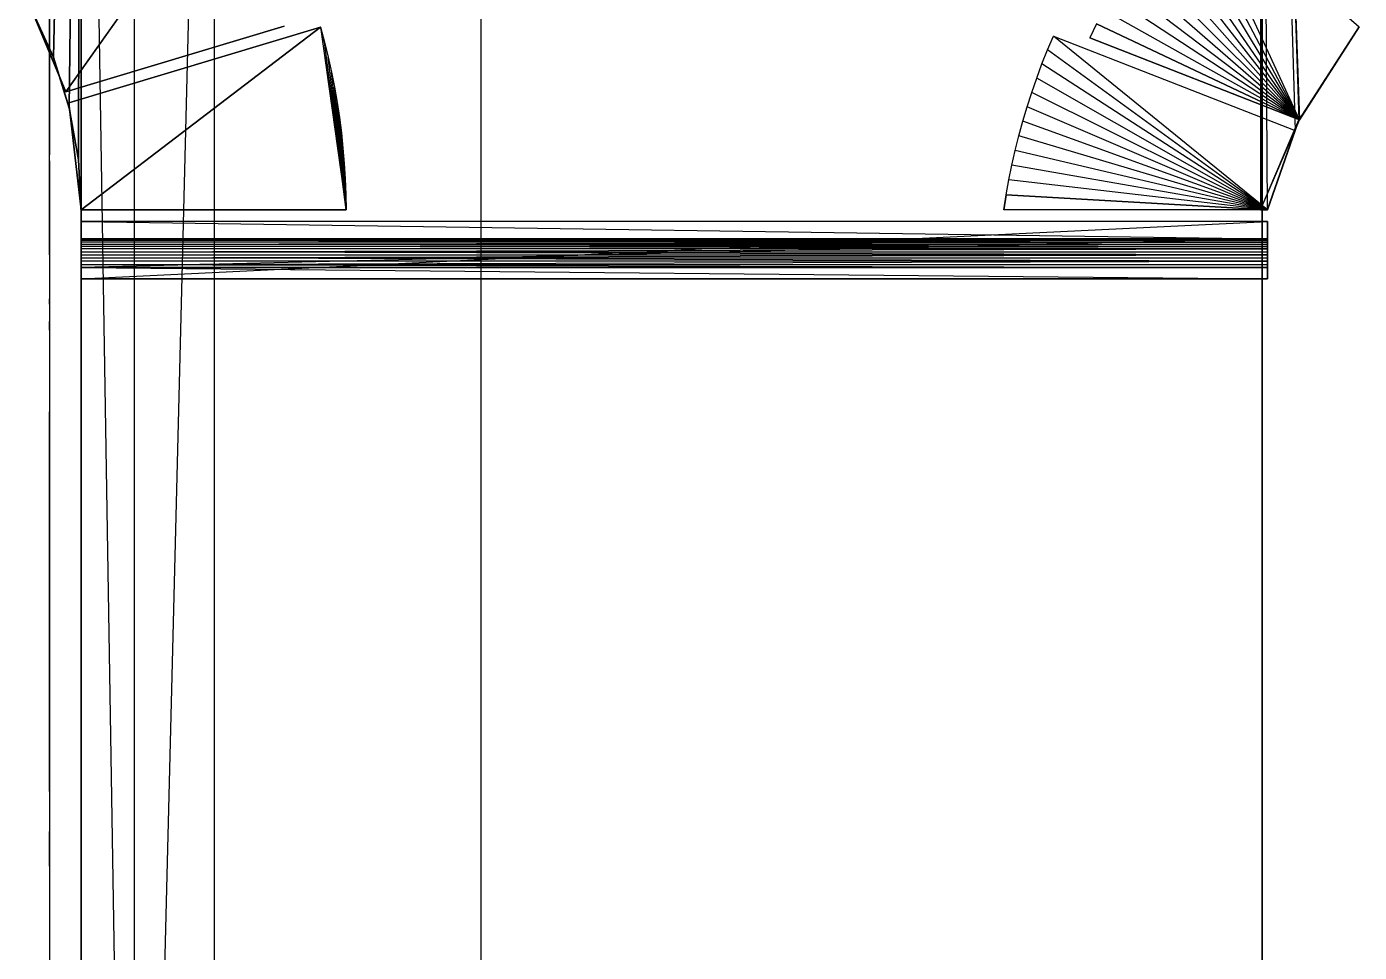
# Model space of a CAD drawing. Extents: x -41 to 47, y -35.8 to 51.3.
# Drawn here: x 0.239 to 2.554, y 42.641 to 44.248 of the extents above; entities that cross this region are included whole.
import ezdxf

# ---------------------------------------------------------------- set-up
doc = ezdxf.new("R2010")
doc.units = 0
doc.header["$MEASUREMENT"] = 0
doc.layers.add('PYDXF', color=8, linetype='CONTINUOUS')

msp = doc.modelspace()

# ---------------------------------------------------------------- linework, layer by layer
at = {"layer": 'PYDXF'}
for p, q in [((0.333, 46.0954), (0.2848, 44.1951)), ((0.3337, 46.0954), (0.2854, 44.1951)), ((0.333, 46.0954), (0.3122, 44.1074)), ((0.3337, 46.0954), (0.3129, 44.1074)), ((0.333, 46.0954), (0.3284, 44.0171)), ((0.3337, 46.0954), (0.329, 44.0171)), ((0.333, 46.0954), (0.333, 43.9254)), ((0.333, 46.0954), (0.3337, 43.9254)), ((0.3337, 46.0954), (0.3337, 43.9254)), ((0.3338, 40.4954), (0.3338, 46.0954)), ((0.3338, 46.0954), (0.3338, 40.4954)), ((0.3338, 46.0954), (0.4261, 40.4954)), ((0.4261, 40.4954), (0.4261, 46.0954)), ((0.5648, 46.0954), (0.4261, 40.4954)), ((0.5648, 46.0954), (0.5648, 40.4954)), ((1.0277, 46.0954), (1.0277, 40.4954)), ((2.3826, 43.9302), (2.3819, 46.0954)), ((2.3819, 46.0954), (2.3819, 43.9302)), ((2.3819, 46.0954), (2.4488, 44.0862)), ((2.3826, 46.0954), (2.3826, 43.9302)), ((2.394, 43.9302), (2.3826, 46.0954)), ((2.3826, 46.0954), (2.4495, 44.0862)), ((2.3826, 46.0954), (2.4422, 44.0676)), ((2.3851, 40.4954), (2.3851, 46.0954)), ((2.3851, 46.0954), (2.3851, 40.4954)), ((0.5708, 44.5082), (0.307, 44.1352)), ((0.3071, 44.1352), (0.5708, 44.5082)), ((2.4495, 44.0862), (2.2587, 44.5032)), ((2.2587, 44.5032), (2.5537, 44.2482)), ((0.2784, 44.2057), (0.2784, 44.4706)), ((0.2784, 44.4706), (0.2784, 44.2125)), ((2.4495, 44.0862), (2.2414, 44.4823)), ((2.4495, 44.0862), (2.2246, 44.461)), ((2.4495, 44.0862), (2.2083, 44.4393)), ((2.4495, 44.0862), (2.1926, 44.4172)), ((2.4495, 44.0862), (2.1773, 44.3948)), ((2.4495, 44.0862), (2.1626, 44.372)), ((2.4495, 44.0862), (2.1484, 44.3489)), ((2.4495, 44.0862), (2.1347, 44.3254)), ((0.307, 44.1352), (0.2388, 44.2989)), ((0.2389, 44.2989), (0.3071, 44.1352)), ((2.4495, 44.0862), (2.1216, 44.3017)), ((0.2465, 44.2785), (0.2848, 44.1951)), ((0.2471, 44.2785), (0.2854, 44.1951)), ((0.2471, 44.2785), (0.2848, 44.1951)), ((2.4495, 44.0862), (2.109, 44.2776)), ((0.2784, 44.2125), (0.2784, 44.2537)), ((0.307, 44.1352), (0.686, 44.2491)), ((0.686, 44.2491), (0.3071, 44.1352)), ((0.749, 44.2471), (0.3121, 44.1159)), ((0.3121, 44.1159), (0.7491, 44.2471)), ((0.749, 44.2471), (0.3336, 43.9302)), ((0.3337, 43.9302), (0.7491, 44.2471)), ((0.749, 44.2471), (0.7936, 43.9302)), ((0.749, 44.2471), (0.756, 44.2213)), ((0.756, 44.2213), (0.7491, 44.2471)), ((2.097, 44.2533), (2.0856, 44.2287)), ((2.097, 44.2533), (2.4495, 44.0862)), ((2.4495, 44.0862), (2.0971, 44.2533)), ((2.5531, 44.2482), (2.4488, 44.0862)), ((2.4495, 44.0862), (2.5537, 44.2482)), ((2.5537, 44.2482), (2.4495, 44.0862)), ((2.5531, 44.2482), (2.4495, 44.0862)), ((0.756, 44.2213), (0.7624, 44.1953)), ((0.7936, 43.9302), (0.756, 44.2213)), ((2.0122, 44.2078), (2.0224, 44.232)), ((2.394, 43.9302), (2.0224, 44.232)), ((2.0224, 44.232), (2.4421, 44.0676)), ((2.4495, 44.0862), (2.0856, 44.2287)), ((2.0856, 44.2287), (2.4495, 44.0862)), ((0.2784, 44.1855), (0.2784, 44.2125)), ((0.2784, 44.2125), (0.2784, 44.2057)), ((0.2784, 44.2057), (0.2784, 44.1922)), ((0.2784, 44.1922), (0.2784, 44.1855)), ((0.2784, 44.0154), (0.2784, 44.1922)), ((0.2848, 44.1951), (0.3122, 44.1074)), ((0.2848, 44.1951), (0.2854, 44.1951)), ((0.2854, 44.1951), (0.3129, 44.1074)), ((0.2854, 44.1951), (0.3122, 44.1074)), ((0.7624, 44.1953), (0.7682, 44.1692)), ((0.7936, 43.9302), (0.7624, 44.1953)), ((2.0025, 44.1835), (2.0122, 44.2078)), ((2.394, 43.9302), (2.0121, 44.2078)), ((0.2784, 44.0254), (0.2784, 44.1855)), ((0.2784, 44.1855), (0.2784, 44.0254)), ((0.7682, 44.1692), (0.7734, 44.143)), ((0.7936, 43.9302), (0.7682, 44.1692)), ((1.9933, 44.1589), (2.0025, 44.1835)), ((2.394, 43.9302), (2.0024, 44.1835)), ((1.9847, 44.1341), (1.9933, 44.1589)), ((2.394, 43.9302), (1.9933, 44.1589)), ((0.7936, 43.9302), (0.7734, 44.143)), ((0.7734, 44.143), (0.778, 44.1166)), ((1.9766, 44.1091), (1.9847, 44.1341)), ((2.394, 43.9302), (1.9847, 44.1341)), ((0.3336, 43.9302), (0.3121, 44.1159)), ((0.3122, 44.1159), (0.3337, 43.9302)), ((0.3122, 44.1074), (0.3284, 44.0171)), ((0.3122, 44.1074), (0.3129, 44.1074)), ((0.3129, 44.1074), (0.329, 44.0171)), ((0.3129, 44.1074), (0.3284, 44.0171)), ((0.7936, 43.9302), (0.778, 44.1166)), ((0.778, 44.1166), (0.782, 44.0902)), ((1.9692, 44.084), (1.9766, 44.1091)), ((2.394, 43.9302), (1.9766, 44.1091)), ((0.7936, 43.9302), (0.782, 44.0902)), ((0.7821, 44.0902), (0.7855, 44.0637)), ((1.9622, 44.0587), (1.9692, 44.084)), ((2.394, 43.9302), (1.9691, 44.084)), ((2.3819, 43.9302), (2.4488, 44.0862)), ((2.4488, 44.0862), (2.4415, 44.0676)), ((2.4422, 44.0676), (2.4495, 44.0862)), ((2.4488, 44.0862), (2.4422, 44.0676)), ((2.4495, 44.0862), (2.4488, 44.0862)), ((0.7855, 44.0637), (0.7883, 44.0371)), ((0.7936, 43.9302), (0.7855, 44.0637)), ((1.9558, 44.0333), (1.9622, 44.0587)), ((2.394, 43.9302), (1.9622, 44.0587)), ((2.3819, 43.9302), (2.4415, 44.0676)), ((2.4415, 44.0676), (2.3934, 43.9302)), ((2.394, 43.9302), (2.4421, 44.0676)), ((2.4421, 44.0676), (2.394, 43.9302)), ((2.4415, 44.0676), (2.394, 43.9302)), ((2.4422, 44.0676), (2.4415, 44.0676)), ((0.7883, 44.0371), (0.7905, 44.0104)), ((0.7936, 43.9302), (0.7883, 44.0371)), ((1.95, 44.0077), (1.9558, 44.0333)), ((2.394, 43.9302), (1.9558, 44.0333)), ((0.2784, 43.9254), (0.2784, 44.0254)), ((0.2784, 44.0154), (0.2784, 44.0254)), ((0.2784, 44.0154), (0.2784, 43.9254)), ((0.2784, 43.9254), (0.2784, 44.0154)), ((0.3284, 44.0171), (0.333, 43.9254)), ((0.3284, 44.0171), (0.329, 44.0171)), ((0.329, 44.0171), (0.3337, 43.9254)), ((0.329, 44.0171), (0.333, 43.9254)), ((0.7905, 44.0104), (0.7921, 43.9837)), ((0.7936, 43.9302), (0.7905, 44.0104)), ((1.9448, 43.982), (1.95, 44.0077)), ((2.394, 43.9302), (1.95, 44.0077)), ((0.7921, 43.9837), (0.7931, 43.957)), ((0.7936, 43.9302), (0.7921, 43.9837)), ((1.9402, 43.9562), (1.9448, 43.982)), ((2.394, 43.9302), (1.9448, 43.982)), ((0.7936, 43.9302), (0.7931, 43.957)), ((0.7932, 43.957), (0.7936, 43.9302)), ((1.9401, 43.9562), (1.9361, 43.9302)), ((1.9361, 43.9302), (1.9401, 43.9562)), ((1.9401, 43.9562), (2.394, 43.9302)), ((2.394, 43.9302), (1.9402, 43.9562)), ((0.2784, 43.8654), (0.2784, 43.9254)), ((0.2784, 43.9254), (0.2784, 43.852)), ((0.2784, 43.9254), (0.2784, 43.8873)), ((0.2784, 43.9254), (0.2784, 43.8616)), ((0.2784, 43.9254), (0.2784, 43.9029)), ((0.2784, 43.9254), (0.2785, 43.9081)), ((0.2784, 43.9254), (0.2784, 43.8656)), ((0.2784, 43.9254), (0.2784, 43.8643)), ((0.2784, 43.9254), (0.2784, 43.8793)), ((0.2784, 43.9254), (0.2784, 43.893)), ((0.2784, 43.9254), (0.2784, 43.9044)), ((0.2784, 43.9254), (0.2784, 43.8578)), ((0.2784, 43.9254), (0.2784, 43.8995)), ((0.2784, 43.9254), (0.2785, 43.9113)), ((0.2784, 43.9254), (0.2784, 43.8769)), ((0.2784, 43.9254), (0.2785, 43.9055)), ((0.2784, 43.9254), (0.2784, 43.8912)), ((0.2784, 43.9254), (0.2784, 43.904)), ((0.2784, 43.9254), (0.2784, 43.8566)), ((0.2784, 43.9254), (0.2784, 43.898)), ((0.2784, 43.9254), (0.2785, 43.9102)), ((0.2784, 43.9254), (0.2784, 43.8761)), ((0.2784, 43.9254), (0.2784, 43.9049)), ((0.2784, 43.9254), (0.2784, 43.8542)), ((0.2785, 43.9125), (0.2784, 43.9254)), ((0.2784, 43.9254), (0.2784, 43.8965)), ((0.2784, 43.9254), (0.2784, 43.8654)), ((0.2784, 43.9254), (0.2784, 43.881)), ((0.2784, 43.9254), (0.2784, 43.8604)), ((0.2784, 43.9254), (0.2784, 43.9019)), ((0.2784, 43.9254), (0.2784, 43.8785)), ((0.2784, 43.9254), (0.2785, 43.9071)), ((0.2784, 43.9254), (0.2784, 43.8948)), ((0.2784, 43.9254), (0.2784, 43.8801)), ((0.2784, 43.9254), (0.2784, 43.8591)), ((0.2784, 43.8819), (0.2784, 43.9254)), ((0.2784, 43.9254), (0.2784, 43.9008)), ((0.2784, 43.9254), (0.2784, 43.8777)), ((0.2784, 43.9254), (0.2785, 43.9063)), ((0.2784, 43.8854), (0.2784, 43.9254)), ((0.2784, 43.9254), (0.2784, 43.8754)), ((0.2784, 43.9254), (0.2784, 43.8531)), ((0.2784, 43.9254), (0.2784, 43.8893)), ((0.2784, 43.9254), (0.2784, 43.8629)), ((0.2784, 43.9254), (0.2784, 43.9037)), ((0.2784, 43.9254), (0.2784, 43.8554)), ((0.2784, 43.9254), (0.2785, 43.9091)), ((0.2785, 43.9254), (0.2785, 43.9125)), ((0.2785, 43.9254), (0.2785, 43.9137)), ((0.2785, 43.9125), (0.2785, 43.9137)), ((0.3337, 43.9254), (0.333, 43.9254)), ((0.3336, 43.9302), (0.7936, 43.9302)), ((0.7936, 43.9302), (0.3337, 43.9302)), ((2.394, 43.9302), (1.9361, 43.9302)), ((2.3826, 43.9302), (2.3819, 43.9302)), ((2.3819, 43.9302), (2.3934, 43.9302)), ((2.394, 43.9302), (2.3819, 43.9302)), ((2.394, 43.9302), (2.3826, 43.9302)), ((2.394, 43.9302), (2.3934, 43.9302)), ((0.2784, 43.9049), (0.2784, 43.9044)), ((0.2784, 43.9044), (0.2784, 43.904)), ((0.2784, 43.904), (0.2784, 43.9037)), ((0.2784, 43.9037), (0.2784, 43.9029)), ((0.2784, 43.9029), (0.2784, 43.9019)), ((0.2784, 43.9019), (0.2784, 43.9008)), ((0.2784, 43.9008), (0.2784, 43.8995)), ((0.2784, 43.8995), (0.2784, 43.898)), ((0.2784, 43.898), (0.2784, 43.8965)), ((0.2784, 43.8965), (0.2784, 43.8948)), ((0.2784, 43.8948), (0.2784, 43.893)), ((0.2784, 43.893), (0.2784, 43.8912)), ((0.2784, 43.8912), (0.2784, 43.8893)), ((0.2785, 43.9125), (0.2785, 43.9113)), ((0.2785, 43.9113), (0.2785, 43.9102)), ((0.2785, 43.9102), (0.2785, 43.9091)), ((0.2785, 43.9091), (0.2785, 43.9081)), ((0.2785, 43.9081), (0.2785, 43.9071)), ((0.2785, 43.9071), (0.2785, 43.9063)), ((0.2785, 43.9063), (0.2785, 43.9055)), ((0.2785, 43.9055), (0.2784, 43.9049)), ((0.3337, 43.91), (0.3337, 43.83)), ((0.3337, 43.91), (0.3337, 43.81)), ((0.3337, 43.91), (0.3337, 43.88)), ((0.3337, 43.88), (0.3337, 43.91)), ((2.394, 43.91), (0.3337, 43.91)), ((0.3337, 43.91), (2.394, 43.88)), ((0.3337, 43.81), (2.394, 43.91)), ((2.394, 43.91), (2.394, 43.83)), ((2.394, 43.91), (2.394, 43.81)), ((2.394, 43.88), (2.394, 43.91)), ((2.394, 43.91), (2.394, 43.88)), ((0.2784, 43.8893), (0.2784, 43.8873)), ((0.2784, 43.8854), (0.2784, 43.8873)), ((0.2784, 43.8854), (0.2784, 43.8819)), ((0.2784, 43.8827), (0.2784, 43.8854)), ((0.2784, 43.8845), (0.2784, 43.8854)), ((0.2784, 43.8845), (0.2784, 43.8836)), ((0.2784, 43.8845), (0.2784, 43.8827)), ((0.2784, 43.8827), (0.2784, 43.8836)), ((0.2784, 43.8827), (0.2784, 43.8819)), ((0.2784, 43.8819), (0.2784, 43.881)), ((0.2784, 43.881), (0.2784, 43.8801)), ((0.2784, 43.8801), (0.2784, 43.8793)), ((0.2784, 43.8793), (0.2784, 43.8785)), ((0.2784, 43.8785), (0.2784, 43.8777)), ((0.2784, 43.8777), (0.2784, 43.8769)), ((0.2784, 43.8769), (0.2784, 43.8761)), ((0.2784, 43.8761), (0.2784, 43.8754)), ((0.2784, 43.8754), (0.2784, 43.8656)), ((0.2784, 43.8654), (0.2784, 43.8754)), ((2.394, 43.88), (0.3337, 43.88)), ((0.3337, 43.88), (2.394, 43.88)), ((0.3337, 43.83), (0.3337, 43.88)), ((0.3337, 43.88), (0.3337, 43.8706)), ((0.3337, 43.88), (0.3337, 43.852)), ((0.3337, 43.88), (0.3337, 43.8666)), ((0.3337, 43.8787), (0.3337, 43.88)), ((0.3337, 43.88), (0.3337, 43.8354)), ((0.3337, 43.88), (0.3337, 43.8465)), ((0.3337, 43.88), (0.3337, 43.8572)), ((2.394, 43.88), (0.3337, 43.83)), ((0.3337, 43.88), (0.3337, 43.874)), ((0.3337, 43.8787), (2.394, 43.88)), ((0.3337, 43.88), (0.3337, 43.841)), ((0.3337, 43.88), (0.3337, 43.8621)), ((0.3337, 43.88), (0.3337, 43.8767)), ((0.3337, 43.8787), (2.394, 43.8787)), ((2.394, 43.8787), (0.3337, 43.8767)), ((0.3337, 43.8767), (0.3337, 43.8787)), ((0.3337, 43.874), (0.3337, 43.8767)), ((2.394, 43.8767), (0.3337, 43.8767)), ((2.394, 43.8767), (0.3337, 43.874)), ((0.3337, 43.8706), (0.3337, 43.874)), ((2.394, 43.874), (0.3337, 43.874)), ((0.3337, 43.8706), (2.394, 43.874)), ((0.3337, 43.8666), (0.3337, 43.8706)), ((2.394, 43.8666), (0.3337, 43.8706)), ((0.3337, 43.8706), (2.394, 43.8706)), ((2.394, 43.88), (2.394, 43.8354)), ((2.394, 43.88), (2.394, 43.8666)), ((2.394, 43.88), (2.394, 43.83)), ((2.394, 43.88), (2.394, 43.8706)), ((2.394, 43.88), (2.394, 43.852)), ((2.394, 43.88), (2.394, 43.8767)), ((2.394, 43.88), (2.394, 43.841)), ((2.394, 43.88), (2.394, 43.8621)), ((2.394, 43.88), (2.394, 43.8572)), ((2.394, 43.88), (2.394, 43.874)), ((2.394, 43.88), (2.394, 43.8787)), ((2.394, 43.88), (2.394, 43.8465)), ((2.394, 43.8787), (2.394, 43.8767)), ((2.394, 43.874), (2.394, 43.8767)), ((2.394, 43.8706), (2.394, 43.874)), ((2.394, 43.8666), (2.394, 43.8706)), ((0.2784, 43.8656), (0.2784, 43.8654)), ((0.2784, 43.8654), (0.2784, 43.8643)), ((0.2784, 43.852), (0.2784, 43.8654)), ((0.2784, 43.8654), (0.2784, 43.8509)), ((0.2784, 43.8654), (0.2784, 43.7754)), ((0.2784, 43.8643), (0.2784, 43.8629)), ((0.2784, 43.8629), (0.2784, 43.8616)), ((0.2784, 43.8616), (0.2784, 43.8604)), ((0.2784, 43.8604), (0.2784, 43.8591)), ((0.2784, 43.8591), (0.2784, 43.8578)), ((0.2784, 43.8578), (0.2784, 43.8566)), ((0.2784, 43.8566), (0.2784, 43.8554)), ((0.2784, 43.8554), (0.2784, 43.8542)), ((0.2784, 43.8542), (0.2784, 43.8531)), ((0.2784, 43.8531), (0.2784, 43.852)), ((0.2784, 43.852), (0.2784, 43.8509)), ((0.2784, 43.8509), (0.2784, 43.7754)), ((0.3337, 43.8621), (0.3337, 43.8666)), ((0.3337, 43.8621), (2.394, 43.8666)), ((2.394, 43.8666), (0.3337, 43.8666)), ((0.3337, 43.8572), (0.3337, 43.8621)), ((2.394, 43.8621), (0.3337, 43.8621)), ((0.3337, 43.8572), (2.394, 43.8621)), ((0.3337, 43.852), (0.3337, 43.8572)), ((0.3337, 43.8572), (2.394, 43.8572)), ((2.394, 43.852), (0.3337, 43.8572)), ((0.3337, 43.8465), (0.3337, 43.852)), ((0.3337, 43.8465), (2.394, 43.852)), ((0.3337, 43.852), (2.394, 43.852)), ((0.3337, 43.841), (0.3337, 43.8465)), ((0.3337, 43.8465), (2.394, 43.8465)), ((2.394, 43.841), (0.3337, 43.8465)), ((2.394, 43.8621), (2.394, 43.8666)), ((2.394, 43.8572), (2.394, 43.8621)), ((2.394, 43.852), (2.394, 43.8572)), ((2.394, 43.8465), (2.394, 43.852)), ((2.394, 43.841), (2.394, 43.8465)), ((0.3337, 43.8354), (0.3337, 43.841)), ((2.394, 43.841), (0.3337, 43.841)), ((0.3337, 43.8354), (2.394, 43.841)), ((0.3337, 43.8354), (0.3337, 43.83)), ((0.3337, 43.8354), (2.394, 43.8354)), ((0.3337, 43.8354), (2.394, 43.83)), ((0.3337, 43.81), (0.3337, 43.83)), ((2.394, 43.83), (0.3337, 43.83)), ((0.3337, 43.83), (2.394, 43.81)), ((0.3337, 43.83), (2.394, 43.83)), ((2.394, 43.8354), (2.394, 43.841)), ((2.394, 43.8354), (2.394, 43.83)), ((2.394, 43.83), (2.394, 43.8354)), ((2.394, 43.81), (2.394, 43.83)), ((0.3337, 43.81), (2.394, 43.81)), ((2.394, 43.81), (0.3337, 43.81)), ((0.2784, 43.7811), (0.2784, 43.7661)), ((0.2784, 43.7754), (0.2784, 42.9201)), ((0.2784, 43.7661), (0.2784, 43.7754)), ((0.2784, 43.7754), (0.2784, 43.7211)), ((0.2784, 43.7754), (0.2784, 43.7661)), ((0.2784, 43.7661), (0.2784, 43.5793)), ((0.2784, 43.7661), (0.2784, 43.7361)), ((0.2784, 43.7348), (0.2784, 43.7361)), ((0.2784, 43.7335), (0.2784, 43.7348)), ((0.2784, 43.7322), (0.2784, 43.7335)), ((0.2784, 43.7309), (0.2784, 43.7322)), ((0.2784, 43.7296), (0.2784, 43.7309)), ((0.2784, 43.7284), (0.2784, 43.7296)), ((0.2784, 43.7271), (0.2784, 43.7284)), ((0.2784, 43.7259), (0.2784, 43.7271)), ((0.2784, 43.7247), (0.2784, 43.7259)), ((0.2784, 43.7235), (0.2784, 43.7247)), ((0.2784, 43.7223), (0.2784, 43.7235)), ((0.2784, 43.7211), (0.2784, 43.7223)), ((0.2784, 43.7211), (0.2784, 43.5793)), ((0.2784, 42.9201), (0.2784, 43.5793)), ((0.2784, 43.5793), (0.2784, 42.9201)), ((0.2784, 42.9201), (0.2784, 42.7954)), ((0.2784, 42.9201), (0.2784, 42.8054)), ((0.2784, 42.9201), (0.2784, 42.8504)), ((0.2784, 42.8492), (0.2784, 42.8504)), ((0.2784, 42.8504), (0.2784, 42.7954)), ((0.2784, 42.848), (0.2784, 42.8492)), ((0.2784, 42.8468), (0.2784, 42.848)), ((0.2784, 42.8456), (0.2784, 42.8468)), ((0.2784, 42.8444), (0.2784, 42.8456)), ((0.2784, 42.8431), (0.2784, 42.8444)), ((0.2784, 42.8419), (0.2784, 42.8431)), ((0.2784, 42.8406), (0.2784, 42.8419)), ((0.2784, 42.8393), (0.2784, 42.8406)), ((0.2784, 42.838), (0.2784, 42.8393)), ((0.2784, 42.8367), (0.2784, 42.838)), ((0.2784, 42.8354), (0.2784, 42.8367)), ((0.2784, 42.8054), (0.2784, 42.8354)), ((0.2784, 42.8054), (0.2784, 42.7904)), ((0.2784, 42.7904), (0.2784, 42.8054)), ((0.2784, 42.7954), (0.2784, 42.8054)), ((0.2784, 42.7954), (0.2784, 42.7054)), ((0.2784, 42.7954), (0.2784, 42.7056)), ((0.2784, 42.7056), (0.2784, 42.7032)), ((0.2784, 42.7056), (0.2784, 42.7054)), ((0.2784, 42.7054), (0.2784, 42.6704)), ((0.2784, 42.7032), (0.2784, 42.7006)), ((0.2784, 42.7006), (0.2784, 42.6976)), ((0.2784, 42.6976), (0.2785, 42.6945)), ((0.2785, 42.6945), (0.2785, 42.6913)), ((0.2785, 42.6913), (0.2785, 42.6879)), ((0.2785, 42.6879), (0.2785, 42.6846)), ((0.2784, 42.6783), (0.2784, 42.6754)), ((0.2784, 42.6754), (0.2784, 42.6727)), ((0.2784, 42.6727), (0.2784, 42.6705)), ((0.2784, 42.6705), (0.2784, 42.6704)), ((0.2784, 42.6704), (0.2784, 42.6054)), ((0.2785, 42.6846), (0.2785, 42.6814)), ((0.2785, 42.6814), (0.2784, 42.6783))]:
    msp.add_line(p, q, dxfattribs=at)

doc.saveas('drawing.dxf')
